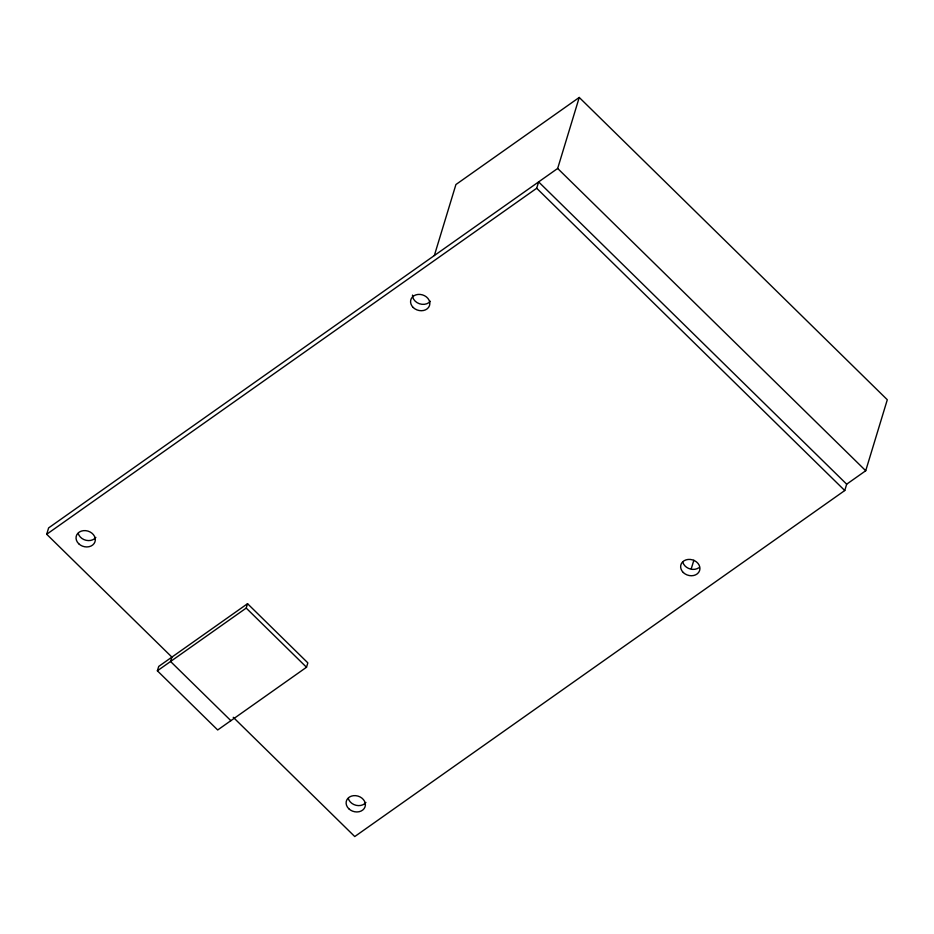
<?xml version="1.0" encoding="UTF-8"?>
<svg xmlns="http://www.w3.org/2000/svg" width="934" height="934" viewBox="0 0 934 934"><rect width="100%" height="100%" fill="white"/><g stroke="black" fill="none" stroke-linecap="round" stroke-linejoin="round"><path stroke-width="1.4" d="M230.873 720.674L170.56 661.494L171.903 657.116L46.7 534.26L48.626 527.908L557.668 168.459L579.243 97.451L887.3 399.74L865.725 470.736L846.683 484.186L844.756 490.537L354.757 836.549L233.243 717.3M157.379 670.799L158.722 666.421L247.545 603.691L307.846 662.871L306.515 667.25L217.692 729.979L157.379 670.799L246.214 608.081L247.545 603.691M434.345 255.542L455.92 184.535L579.243 97.451M46.7 534.26L536.7 188.259L538.626 181.897L846.683 484.186M691.312 568.584L693.857 560.237M557.668 168.459L865.725 470.736M536.7 188.259L844.756 490.537M246.214 608.081L306.515 667.25M698.865 567.744A9.784 8.009 16.9 0 1 682.836 562.245M430.364 301.215A9.784 8.009 16.9 0 1 419.401 303.737A9.784 8.009 16.9 0 1 412.501 295.086M365.918 802.458A9.784 8.009 16.9 0 1 356.181 805.33A9.784 8.009 16.9 0 1 348.312 798.465M95.84 537.435A9.784 8.009 16.9 0 1 86.103 540.307A9.784 8.009 16.9 0 1 78.234 533.442M683.291 572.507A9.784 8.009 16.9 0 0 699.543 570.744A9.784 8.009 16.9 0 0 688.031 559.454A9.784 8.009 16.9 0 0 683.291 572.507M78.69 543.716A9.784 8.009 16.9 0 0 94.929 541.953A9.784 8.009 16.9 0 0 83.43 530.664A9.784 8.009 16.9 0 0 78.69 543.716M348.767 808.727A9.784 8.009 16.9 0 0 365.007 806.964A9.784 8.009 16.9 0 0 353.507 795.675A9.784 8.009 16.9 0 0 348.767 808.727M413.213 307.496A9.784 8.009 16.9 0 0 429.453 305.733A9.784 8.009 16.9 0 0 417.953 294.443A9.784 8.009 16.9 0 0 413.213 307.496"/></g></svg>
